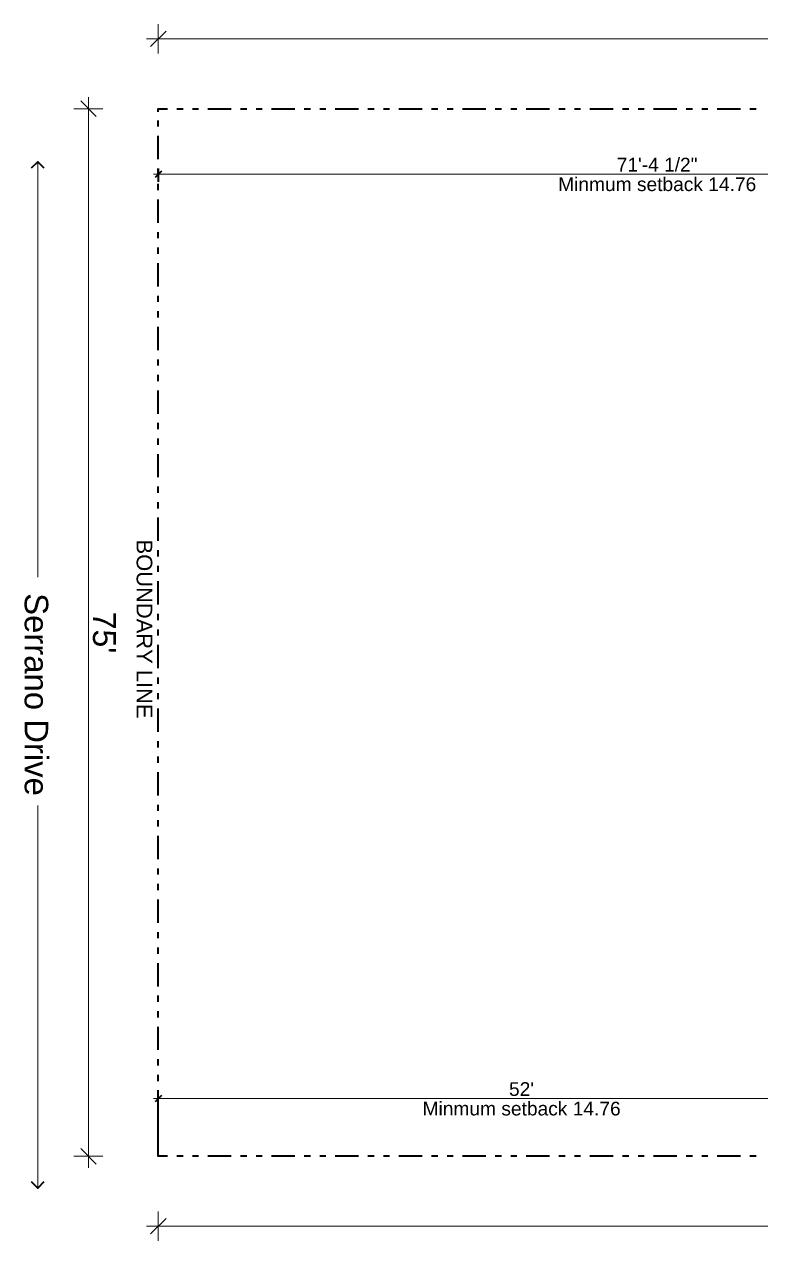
# Model space of a CAD drawing. Header units: millimetres. Extents: x -419 to 20046, y -14642 to 2638.
# Drawn here: x -30 to 602, y 1573 to 2618 of the extents above; entities that cross this region are included whole.
import ezdxf

# ---------------------------------------------------------------- set-up
doc = ezdxf.new("R2010")
doc.units = ezdxf.units.MM
for name, color, linetype in [('PDF_S$$$GRID.3D', 7, 'Continuous'), ('PDF_SITE PLAN', 7, 'Continuous'), ('PDF_Text', 7, 'Continuous')]:
    doc.layers.add(name, color=color, linetype=linetype)
doc.styles.add('PDF Arial', font='arial.ttf')

msp = doc.modelspace()

# ---------------------------------------------------------------- linework, layer by layer
at = {"layer": 'PDF_S$$$GRID.3D', "lineweight": 35}
for points in [[(84.681, 2542.361), (84.681, 2545.116), (92.681, 2545.116)], [(100.681, 2545.116), (106.015, 2545.116)], [(114.015, 2545.116), (119.348, 2545.116)], [(127.348, 2545.116), (147.349, 2545.116)], [(155.349, 2545.116), (160.682, 2545.116)], [(168.682, 2545.116), (174.015, 2545.116)], [(182.015, 2545.116), (202.015, 2545.116)], [(210.017, 2545.116), (215.349, 2545.116)], [(223.346, 2545.116), (228.683, 2545.116)], [(236.681, 2545.116), (256.682, 2545.116)], [(264.679, 2545.116), (270.016, 2545.116)], [(278.013, 2545.116), (283.35, 2545.116)], [(291.348, 2545.116), (311.349, 2545.116)], [(319.346, 2545.116), (324.683, 2545.116)], [(332.681, 2545.116), (338.017, 2545.116)], [(346.015, 2545.116), (366.016, 2545.116)], [(374.014, 2545.116), (379.35, 2545.116)], [(387.348, 2545.116), (392.679, 2545.116)], [(400.682, 2545.116), (420.683, 2545.116)], [(428.681, 2545.116), (434.017, 2545.116)], [(442.015, 2545.116), (447.346, 2545.116)], [(455.349, 2545.116), (475.35, 2545.116)], [(483.348, 2545.116), (488.679, 2545.116)], [(496.682, 2545.116), (502.014, 2545.116)], [(510.016, 2545.116), (530.017, 2545.116)], [(538.015, 2545.116), (543.347, 2545.116)], [(551.349, 2545.116), (556.681, 2545.116)], [(564.683, 2545.116), (584.679, 2545.116)], [(592.682, 2545.116), (598.014, 2545.116)], [(84.681, 2529.782), (84.681, 2535.116)], [(84.681, 2501.783), (84.681, 2521.782)], [(-24.18, 2494.215), (-18.847, 2499.548), (-13.514, 2494.215)], [(84.681, 2488.449), (84.681, 2493.783)], [(84.681, 2475.116), (84.681, 2480.449)], [(84.681, 2447.116), (84.681, 2467.116)], [(84.681, 2433.782), (84.681, 2439.116)], [(84.681, 2420.449), (84.681, 2425.782)], [(84.681, 2392.449), (84.681, 2412.449)], [(84.681, 2379.116), (84.681, 2384.449)], [(84.681, 2365.783), (84.681, 2371.116)], [(84.681, 2337.782), (84.681, 2357.783)], [(84.681, 2324.451), (84.681, 2329.782)], [(84.681, 2311.117), (84.681, 2316.449)], [(84.681, 2283.113), (84.681, 2303.115)], [(84.681, 2269.784), (84.681, 2275.116)], [(84.681, 2256.45), (84.681, 2261.782)], [(84.681, 2228.451), (84.681, 2248.447)], [(84.681, 2215.117), (84.681, 2220.449)], [(84.681, 2201.783), (84.681, 2207.114)], [(84.681, 2173.784), (84.681, 2193.78)], [(84.681, 2160.45), (84.681, 2165.782)], [(84.681, 2147.116), (84.681, 2152.447)], [(84.681, 2119.117), (84.681, 2139.113)], [(84.681, 2105.783), (84.681, 2111.114)], [(84.681, 2092.449), (84.681, 2097.78)], [(84.681, 2064.45), (84.681, 2084.451)], [(84.681, 2051.116), (84.681, 2056.447)], [(84.681, 2037.781), (84.681, 2043.113)], [(84.681, 2009.783), (84.681, 2029.784)], [(84.681, 1996.449), (84.681, 2001.78)], [(84.681, 1983.114), (84.681, 1988.451)], [(84.681, 1955.116), (84.681, 1975.117)], [(84.681, 1941.781), (84.681, 1947.113)], [(84.681, 1928.447), (84.681, 1933.784)], [(84.681, 1900.448), (84.681, 1920.45)], [(84.681, 1887.114), (84.681, 1892.451)], [(84.681, 1873.78), (84.681, 1879.117)], [(84.681, 1845.781), (84.681, 1865.783)], [(84.681, 1832.447), (84.681, 1837.784)], [(84.681, 1819.113), (84.681, 1824.45)], [(84.681, 1791.114), (84.681, 1811.115)], [(84.681, 1777.78), (84.681, 1783.117)], [(84.681, 1764.451), (84.681, 1769.783)], [(84.681, 1736.447), (84.681, 1756.448)], [(84.681, 1723.113), (84.681, 1728.45)], [(84.681, 1709.784), (84.681, 1715.115)], [(84.681, 1681.78), (84.681, 1701.781)], [(84.681, 1668.451), (84.681, 1673.783)], [(84.681, 1655.117), (84.681, 1660.448)], [(92.681, 1645.114), (84.681, 1645.114), (84.681, 1647.87)], [(106.015, 1645.114), (100.681, 1645.114)], [(119.348, 1645.114), (114.015, 1645.114)], [(147.349, 1645.114), (127.348, 1645.114)], [(160.682, 1645.114), (155.349, 1645.114)], [(174.015, 1645.114), (168.682, 1645.114)], [(202.015, 1645.114), (182.015, 1645.114)], [(215.349, 1645.114), (210.017, 1645.114)], [(228.683, 1645.114), (223.346, 1645.114)], [(256.682, 1645.114), (236.681, 1645.114)], [(270.016, 1645.114), (264.679, 1645.114)], [(283.35, 1645.114), (278.013, 1645.114)], [(311.349, 1645.114), (291.348, 1645.114)], [(324.683, 1645.114), (319.346, 1645.114)], [(338.017, 1645.114), (332.681, 1645.114)], [(366.016, 1645.114), (346.015, 1645.114)], [(379.35, 1645.114), (374.014, 1645.114)], [(392.679, 1645.114), (387.348, 1645.114)], [(420.683, 1645.114), (400.682, 1645.114)], [(434.017, 1645.114), (428.681, 1645.114)], [(447.346, 1645.114), (442.015, 1645.114)], [(475.35, 1645.114), (455.349, 1645.114)], [(488.679, 1645.114), (483.348, 1645.114)], [(502.014, 1645.114), (496.682, 1645.114)], [(530.017, 1645.114), (510.016, 1645.114)], [(543.347, 1645.114), (538.015, 1645.114)], [(556.681, 1645.114), (551.349, 1645.114)], [(584.679, 1645.114), (564.683, 1645.114)], [(598.014, 1645.114), (592.682, 1645.114)], [(-13.514, 1623.031), (-18.847, 1617.699), (-24.18, 1623.031)]]:
    msp.add_lwpolyline(points, dxfattribs=at)
at = {"layer": 'PDF_S$$$GRID.3D', "lineweight": 18}
for points in [[(-18.847, 2142.721), (-18.847, 2499.548)], [(-18.847, 1946.528), (-18.847, 1617.699)]]:
    msp.add_lwpolyline(points, dxfattribs=at)
at = {"layer": 'PDF_SITE PLAN', "lineweight": 13}
for points in [[(84.681, 2592.616), (84.681, 2617.616)], [(74.682, 2605.116), (84.681, 2605.116), (1884.681, 2605.116), (1894.685, 2605.116)], [(91.348, 2611.783), (78.015, 2598.449)], [(31.348, 2538.449), (18.015, 2551.782)], [(24.682, 1635.115), (24.682, 1645.114), (24.682, 2545.116), (24.682, 2555.116)], [(37.182, 2545.116), (12.182, 2545.116)], [(1031.939, 2488.792), (1027.943, 2488.792), (941.361, 2488.792), (84.681, 2488.792), (80.682, 2488.792)], [(80.682, 1694.63), (84.681, 1694.63), (708.487, 1694.63), (948.487, 1694.63), (952.483, 1694.63)], [(18.015, 1651.781), (31.348, 1638.446)], [(37.182, 1645.114), (12.182, 1645.114)], [(91.348, 1591.782), (78.015, 1578.448)], [(84.681, 1572.617), (84.681, 1597.617)], [(74.682, 1585.115), (84.681, 1585.115), (1884.681, 1585.115), (1894.685, 1585.115)]]:
    msp.add_lwpolyline(points, dxfattribs=at)
at = {"layer": 'PDF_SITE PLAN', "lineweight": 35}
for points in [[(87.348, 2491.459), (82.015, 2486.125)], [(84.681, 2493.792), (84.681, 2482.185)], [(87.348, 1697.296), (82.015, 1691.965)], [(84.681, 1648.117), (84.681, 1699.629)]]:
    msp.add_lwpolyline(points, dxfattribs=at)

# ---------------------------------------------------------------- texts
at = {"layer": 'PDF_Text', "attachment_point": 7, "style": 'PDF Arial'}
for s, insert, char_height in [('71\'-4 1/2"', (478.408, 2490.991), 11.7804), ('Minmum setback 14.76', (428.104, 2474.191), 11.78037), ("52'", (385.887, 1696.828), 11.7804), ('Minmum setback 14.76', (311.664, 1680.028), 11.78037)]:
    msp.add_mtext(s, dxfattribs=dict(at, insert=insert, char_height=char_height))
at = {"layer": 'PDF_Text', "lineweight": 15, "insert": (65.859, 2174.948), "char_height": 13.47424, "attachment_point": 7, "rotation": 270, "style": 'PDF Arial'}
msp.add_mtext('BOUNDARY LINE', dxfattribs=at)
at = {"layer": 'PDF_Text', "attachment_point": 7, "rotation": 270, "style": 'PDF Arial'}
for s, insert, char_height in [('Serrano Drive', (-30.368, 2128.912), 20.21148), ("75'", (28.346, 2112.944), 19.634)]:
    msp.add_mtext(s, dxfattribs=dict(at, insert=insert, char_height=char_height))

doc.saveas('drawing.dxf')
